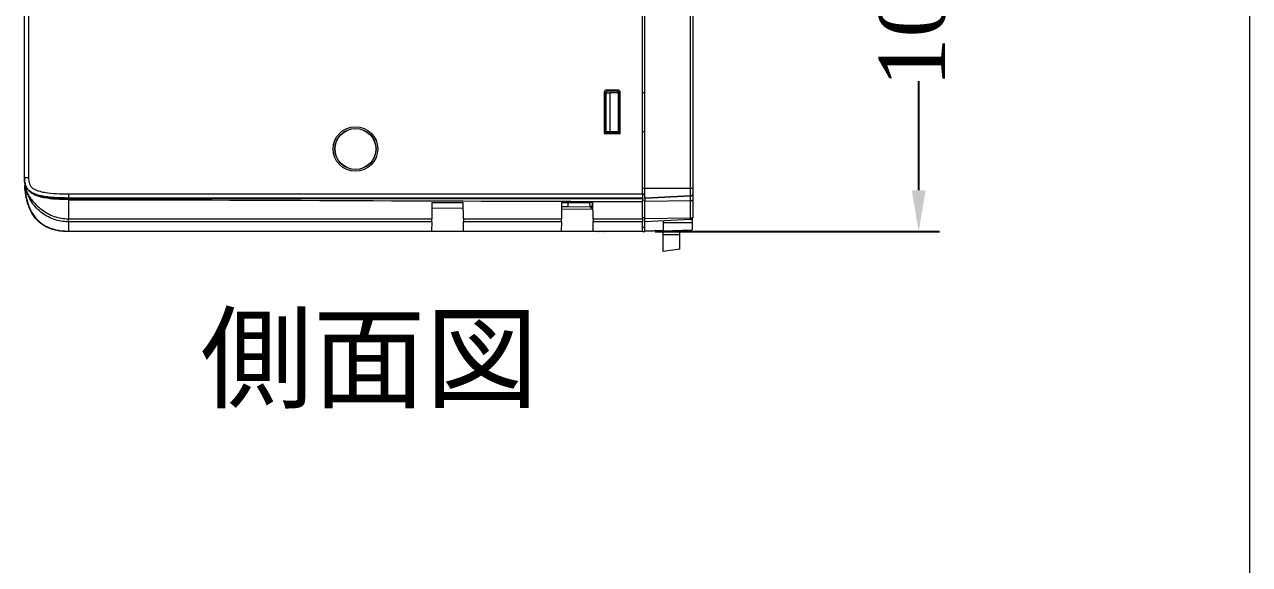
# Model space of a CAD drawing. Extents: x 222 to 1672, y 144 to 807.
# Drawn here: x 1523.9 to 1672.2, y 333.8 to 399.1 of the extents above; entities that cross this region are included whole.
import ezdxf

# ---------------------------------------------------------------- set-up
doc = ezdxf.new("R2010")
doc.units = 0
doc.header["$LTSCALE"] = 2
doc.header["$MEASUREMENT"] = 0
doc.layers.get('0').update_dxf_attribs({"linetype": 'CONTINUOUS'})
doc.layers.get('DEFPOINTS').update_dxf_attribs({"linetype": 'CONTINUOUS'})
doc.layers.add('DIM', color=7, linetype='CONTINUOUS')
doc.styles.get("Standard").update_dxf_attribs({"font": 'TIMES.TTF'})
doc.dimstyles.new('ISO-25', dxfattribs={"dimscale": 2, "dimtxt": 4, "dimasz": 2.5, "dimexe": 1.25, "dimexo": 0.625, "dimtad": 0, "dimdec": 4, "dimdsep": 46, "dimtxsty": 'Standard', "dimcen": 2.5, "dimadec": 0, "dimazin": 0, "dimtfac": 1, "dimtdec": 4, "dimtmove": 0, "dimatfit": 3, "dimfxl": 0, "dimtolj": 1, "dimtzin": 0, "dimarcsym": 0})

# ---------------------------------------------------------------- blocks, each defined once
blk = doc.blocks.new('*D163')
at = {"layer": 'DEFPOINTS', "color": 0}
for p in [(1598.67, 483.08), (1598.97, 374.07), (1632.11, 374.07)]:
    blk.add_point(p, dxfattribs=at)
at = {"layer": 'DIM', "color": 0, "lineweight": -2}
for p, q in [((1599.92, 483.08), (1634.61, 483.08)), ((1632.11, 478.08), (1632.11, 464.88)), ((1632.11, 379.07), (1632.11, 392.27)), ((1600.22, 374.07), (1634.61, 374.07))]:
    blk.add_line(p, q, dxfattribs=at)
at = {"layer": 'DIM', "color": 0}
for points in [[(1632.94, 478.08), (1631.27, 478.08), (1632.11, 483.08)], [(1631.27, 379.07), (1632.94, 379.07), (1632.11, 374.07)]]:
    blk.add_solid(points, dxfattribs=at)
at = {"layer": 'DIM', "color": 0, "lineweight": 5, "insert": (1632.11, 428.57), "char_height": 8, "attachment_point": 5, "rotation": 90}
blk.add_mtext('\\A1;109mm [4.29"]', dxfattribs=at)

msp = doc.modelspace()

# ---------------------------------------------------------------- linework, layer by layer
at = {"lineweight": 5}
msp.add_line((1672.15497, 806.80121), (1672.15497, 144.49055), dxfattribs=at)
at = {"linetype": 'Continuous', "lineweight": 5}
for p, q in [((1523.85212, 380.57686), (1523.85212, 476.57686)), ((1524.35212, 476.57686), (1524.35212, 380.57686)), ((1598.97033, 386.16733), (1598.97033, 430.86733)), ((1604.48603, 379.30085), (1604.48603, 410.45154)), ((1604.77033, 410.44161), (1604.77033, 379.30085)), ((1598.67033, 378.64027), (1598.67033, 403.04027)), ((1594.03427, 390.90097), (1594.03427, 385.95316)), ((1594.17033, 390.77727), (1594.03427, 390.90097)), ((1594.17033, 390.77727), (1594.17033, 386.07686)), ((1594.27033, 386.16733), (1594.27033, 390.86732)), ((1594.27033, 390.86732), (1594.72675, 390.86732)), ((1595.68168, 391.20011), (1594.33395, 391.20048)), ((1594.33395, 391.20048), (1594.46991, 391.07686)), ((1595.57075, 391.07686), (1594.46991, 391.07686)), ((1594.72675, 390.86732), (1594.72675, 386.16733)), ((1595.77033, 390.86732), (1594.72675, 390.86732)), ((1595.57075, 391.07686), (1595.68168, 391.20011)), ((1595.77033, 386.16733), (1595.77033, 390.86732)), ((1595.77033, 390.86732), (1595.8565, 390.86732)), ((1595.98119, 390.90044), (1595.87033, 390.77727)), ((1595.87033, 386.1622), (1595.87033, 390.77727)), ((1595.98119, 385.9537), (1595.98119, 390.90044)), ((1598.97033, 390.86732), (1598.67033, 390.86732)), ((1594.17033, 386.07686), (1594.03427, 385.95316)), ((1594.03427, 385.95316), (1595.98119, 385.9537)), ((1594.17033, 386.01732), (1594.17033, 386.07686)), ((1595.92392, 386.01732), (1594.17033, 386.01732)), ((1594.72675, 386.16733), (1594.27033, 386.16733)), ((1595.77033, 386.16733), (1594.72675, 386.16733)), ((1595.87033, 386.16733), (1595.77033, 386.16733)), ((1595.87033, 386.1622), (1595.92392, 386.16248)), ((1595.92392, 386.16248), (1595.92392, 386.01732)), ((1595.92392, 386.01732), (1595.98119, 385.9537)), ((1598.97033, 386.16733), (1598.67033, 386.16733)), ((1598.97033, 379.30085), (1598.97033, 386.16733)), ((1524.35212, 380.57686), (1523.85212, 380.57686)), ((1523.91702, 379.87627), (1523.91702, 379.87629)), ((1523.92259, 379.8761), (1523.95861, 379.51797)), ((1523.95862, 379.51788), (1523.95861, 379.51797)), ((1529.17033, 378.64027), (1554.75212, 378.64027)), ((1529.17033, 378.64027), (1529.17033, 378.14075)), ((1554.75212, 378.64027), (1598.67033, 378.64027)), ((1598.97033, 379.30085), (1598.67033, 379.30085)), ((1598.67033, 378.60152), (1598.67033, 378.64027)), ((1598.97033, 378.59628), (1598.67033, 378.60152)), ((1598.97033, 378.57731), (1598.67033, 378.58254)), ((1604.48603, 379.30085), (1598.97033, 379.30085)), ((1598.97033, 378.10199), (1598.97033, 379.30085)), ((1604.48603, 378.39078), (1598.97033, 378.10199)), ((1604.48603, 378.37181), (1598.97033, 378.08302)), ((1604.48603, 378.39078), (1604.48603, 379.30085)), ((1604.77033, 379.30085), (1604.48603, 379.30085)), ((1604.48603, 378.37181), (1604.48603, 378.39078)), ((1604.48603, 377.80099), (1604.48603, 378.37181)), ((1604.77033, 379.30085), (1604.77033, 378.69009)), ((1604.77033, 378.69009), (1604.77033, 378.67111)), ((1604.77033, 378.67111), (1604.77033, 377.88357)), ((1598.67033, 378.14075), (1529.17033, 378.14075)), ((1529.17033, 378.14075), (1529.17033, 378.08312)), ((1529.17033, 377.93844), (1529.17033, 375.62084)), ((1573.17033, 377.57686), (1573.15326, 375.62084)), ((1573.16475, 376.93694), (1576.97616, 376.90896)), ((1573.17033, 377.57686), (1576.97033, 377.57686)), ((1576.9874, 375.62084), (1576.97033, 377.57686)), ((1588.87033, 377.57686), (1588.85326, 375.62084)), ((1588.86374, 376.82169), (1592.67716, 376.7937)), ((1588.86624, 377.10818), (1589.65212, 377.10407)), ((1588.87033, 377.57686), (1592.67033, 377.57686)), ((1589.65212, 377.10407), (1589.65212, 377.57686)), ((1589.65212, 377.10407), (1592.34022, 377.08999)), ((1592.34022, 377.08999), (1592.31223, 377.57686)), ((1592.34022, 377.08999), (1592.52048, 377.08905)), ((1592.40886, 376.79567), (1592.67113, 377.48503)), ((1592.6874, 375.62084), (1592.67033, 377.57686)), ((1598.67033, 378.09254), (1598.67033, 378.14075)), ((1598.97033, 377.85769), (1598.67033, 377.85913)), ((1598.67033, 375.62084), (1598.67033, 377.73084)), ((1598.97033, 378.08302), (1598.97033, 378.10199)), ((1598.97033, 378.08302), (1598.97033, 377.72131)), ((1604.48603, 377.80099), (1598.97033, 377.72131)), ((1598.97033, 375.61131), (1598.97033, 377.72131)), ((1604.48603, 375.69099), (1604.48603, 377.80099)), ((1604.77033, 377.88357), (1604.77033, 375.83778)), ((1529.17033, 375.62084), (1573.15326, 375.62084)), ((1573.1501, 375.25866), (1529.17033, 375.25866)), ((1529.17033, 375.25866), (1529.17033, 374.13299)), ((1573.1501, 375.25866), (1573.14028, 374.13299)), ((1576.9874, 375.62084), (1588.85326, 375.62084)), ((1588.8501, 375.25866), (1576.99056, 375.25866)), ((1577.00038, 374.13299), (1576.99056, 375.25866)), ((1588.8501, 375.25866), (1588.84028, 374.13299)), ((1592.6874, 375.62084), (1598.67033, 375.62084)), ((1598.67033, 375.25866), (1592.69056, 375.25866)), ((1592.70038, 374.13299), (1592.69056, 375.25866)), ((1598.97033, 375.74389), (1598.67033, 375.74913)), ((1598.67033, 374.13299), (1598.67033, 375.25866)), ((1604.48603, 375.69099), (1598.97033, 375.61131)), ((1598.97033, 375.24913), (1598.97033, 375.61131)), ((1604.48603, 375.53819), (1598.97033, 375.24913)), ((1598.97033, 374.12347), (1598.97033, 375.24913)), ((1601.17033, 375.36442), (1601.17033, 374.20641)), ((1604.67033, 375.61911), (1604.67033, 375.17256)), ((1529.17033, 374.13299), (1573.14028, 374.13299)), ((1573.13979, 374.07686), (1529.17033, 374.07686)), ((1577.00087, 374.07686), (1573.13979, 374.07686)), ((1577.00038, 374.13299), (1588.84028, 374.13299)), ((1588.83979, 374.07686), (1577.00087, 374.07686)), ((1592.70087, 374.07686), (1588.83979, 374.07686)), ((1592.70038, 374.13299), (1598.67033, 374.13299)), ((1598.67033, 374.07686), (1592.70087, 374.07686)), ((1594.05072, 374.06733), (1593.37033, 374.06733)), ((1598.97033, 374.5621), (1598.67033, 374.56734)), ((1598.67033, 374.08714), (1598.97033, 374.06733)), ((1601.17033, 374.20641), (1598.97033, 374.12347)), ((1601.17033, 374.18263), (1598.97033, 374.06733)), ((1598.97033, 374.06733), (1598.97033, 374.12347)), ((1601.17033, 375.17256), (1604.67033, 375.17256)), ((1601.17033, 374.17257), (1604.67033, 374.29479)), ((1601.17033, 374.20641), (1601.17033, 374.18263)), ((1601.17033, 374.18263), (1601.17033, 374.17257)), ((1601.17033, 373.67256), (1601.17033, 374.17257)), ((1603.17033, 373.67256), (1603.17033, 374.24241)), ((1604.67033, 375.17256), (1604.67033, 374.29479)), ((1603.17033, 373.67256), (1601.17033, 373.67256)), ((1601.17033, 371.67256), (1601.17033, 373.67256)), ((1603.17033, 371.95365), (1603.17033, 373.67256)), ((1603.17033, 371.95365), (1601.17033, 371.67256))]:
    msp.add_line(p, q, dxfattribs=at)
at = {"linetype": 'Continuous', "lineweight": 5, "flags": 128}
msp.add_lwpolyline([(1604.77033, 377.88357), (1604.76494, 377.86796), (1604.74897, 377.85293), (1604.723, 377.83899), (1604.68794, 377.82664), (1604.64507, 377.81635), (1604.59593, 377.80847), (1604.54227, 377.80329), (1604.48603, 377.80099)], dxfattribs=at)
at = {"linetype": 'Continuous', "lineweight": 5}
for radius in [2.7, 2.49127, 2.47644]:
    msp.add_circle((1563.92033, 384.07686), radius, dxfattribs=at)
for centre, radius, start, end in [((1604.47049, 378.69022), 0.29984, 272.9709372, 359.9747613), ((1604.47049, 378.67124), 0.29984, 272.9709372, 359.9747613), ((1593.37033, 374.16733), 0.1, 244.7868128, 270), ((1594.05072, 374.16733), 0.1, 270, 292.727077)]:
    msp.add_arc(centre, radius, start, end, dxfattribs=at)
for centre, major_axis, ratio, start_param, end_param in [((1594.33477, 390.90007), (0.22265, -0.20242), 0.996977364, 2.30989166, 3.877948931), ((1594.47074, 390.77645), (-0.21218, 0.21324), 0.997264654, 5.501658939, 7.06971621), ((1595.56992, 390.77645), (0.21218, 0.21324), 0.997264654, 5.496654405, 7.064711676), ((1595.68086, 390.8997), (-0.2012, -0.22353), 0.997524673, 2.304887126, 3.872944397)]:
    msp.add_ellipse(centre, major_axis=major_axis, ratio=ratio, start_param=start_param, end_param=end_param, dxfattribs=at)
for points, knots in [([(1529.17033, 378.14075), (1528.6193, 378.14075), (1528.06765, 378.15285), (1526.96774, 378.22489), (1526.41718, 378.28225), (1525.60889, 378.45813), (1525.34167, 378.53237), (1524.83182, 378.73975), (1524.58608, 378.87431), (1524.28068, 379.15707), (1524.19208, 379.26314), (1524.04739, 379.49731), (1523.99147, 379.62603), (1523.87243, 380.02005), (1523.85212, 380.29993), (1523.85212, 380.57686)], [0, 0, 0, 0, 0.25, 0.25, 0.5, 0.5, 0.625, 0.625, 0.75, 0.75, 0.8125, 0.8125, 0.875, 0.875, 1, 1, 1, 1]), ([(1523.85212, 380.57686), (1523.85212, 380.43813), (1523.86065, 380.20299), (1523.89613, 379.9702), (1523.91699, 379.87627)], [0, 0, 0, 0, 0.0625, 0.1058721852, 0.1058721852, 0.1058721852, 0.1058721852]), ([(1529.17033, 377.93844), (1528.66896, 377.93844), (1528.16703, 377.95016), (1527.16709, 378.01628), (1526.6697, 378.06894), (1525.93279, 378.21794), (1525.68805, 378.27997), (1525.21457, 378.44368), (1524.98209, 378.547), (1524.66633, 378.74902), (1524.56653, 378.82415), (1524.38062, 378.99394), (1524.29565, 379.08788), (1524.14822, 379.29013), (1524.08472, 379.40015), (1523.9828, 379.63129), (1523.94439, 379.7526), (1523.91699, 379.87627)], [0, 0, 0, 0, 0.25, 0.25, 0.5, 0.5, 0.625, 0.625, 0.75, 0.75, 0.8125, 0.8125, 0.875, 0.875, 0.9375, 0.9375, 1, 1, 1, 1]), ([(1523.91702, 379.87629), (1523.94455, 379.75242), (1523.98322, 379.63101), (1524.08775, 379.4015), (1524.15429, 379.29268), (1524.30996, 379.09749), (1524.40055, 379.00888), (1524.5973, 378.85242), (1524.70229, 378.78493), (1524.9217, 378.66525), (1525.03698, 378.61281), (1525.26971, 378.52111), (1525.38721, 378.48168), (1525.74209, 378.37677), (1525.98177, 378.3244), (1526.70606, 378.197), (1527.1958, 378.15104), (1528.18133, 378.09345), (1528.67606, 378.08312), (1529.17033, 378.08312)], [0, 0, 0, 0, 0.0625, 0.0625, 0.125, 0.125, 0.1875, 0.1875, 0.25, 0.25, 0.3125, 0.3125, 0.375, 0.375, 0.5, 0.5, 0.75, 0.75, 1, 1, 1, 1]), ([(1524.35212, 380.57686), (1524.35212, 380.45484), (1524.35643, 380.33309), (1524.38328, 380.09073), (1524.40585, 379.97052), (1524.4847, 379.74142), (1524.54342, 379.63166), (1524.69685, 379.44393), (1524.79156, 379.36377), (1524.99373, 379.22924), (1525.10309, 379.17291), (1525.32578, 379.07613), (1525.43994, 379.03528), (1525.78791, 378.92731), (1526.02634, 378.87479), (1526.74365, 378.74859), (1527.22923, 378.70481), (1528.19874, 378.64995), (1528.68431, 378.64027), (1529.17033, 378.64027)], [0, 0, 0, 0, 0.0625, 0.0625, 0.125, 0.125, 0.1875, 0.1875, 0.25, 0.25, 0.3125, 0.3125, 0.375, 0.375, 0.5, 0.5, 0.75, 0.75, 1, 1, 1, 1]), ([(1529.17033, 374.07686), (1528.88734, 374.08482), (1528.34937, 374.09995), (1527.37828, 374.26739), (1526.33656, 374.65274), (1525.36047, 375.4105), (1524.68345, 376.34951), (1524.24414, 377.39085), (1523.99674, 378.47372), (1523.89454, 379.23064), (1523.88293, 379.61916), (1523.88214, 379.64551)], [0, 0, 0, 0, 0.097853676, 0.186020347, 0.340201904, 0.476952145, 0.607209082, 0.736562546, 0.865484076, 0.99087919, 1, 1, 1, 1]), ([(1523.88233, 379.64546), (1523.88312, 379.61909), (1523.89477, 379.23045), (1523.9993, 378.47372), (1524.25792, 377.3947), (1524.71143, 376.36474), (1525.39586, 375.44399), (1526.36588, 374.70357), (1527.39477, 374.32343), (1528.3558, 374.15633), (1528.88941, 374.14104), (1529.17033, 374.13299)], [0, 0, 0, 0, 0.009195058, 0.135501146, 0.26523255, 0.395018196, 0.524967502, 0.66090922, 0.814195605, 0.902181731, 1, 1, 1, 1]), ([(1529.17033, 375.25865), (1528.86381, 375.25865), (1528.55685, 375.28542), (1527.95792, 375.38978), (1527.66561, 375.46698), (1527.09517, 375.67087), (1526.81463, 375.79919), (1526.28638, 376.09821), (1526.03728, 376.26886), (1525.5689, 376.65199), (1525.34791, 376.86684), (1524.95129, 377.32497), (1524.7743, 377.5687), (1524.46261, 378.08457), (1524.32758, 378.35807), (1524.16201, 378.78158), (1524.11273, 378.92539), (1524.02617, 379.21878), (1523.98917, 379.36755), (1523.95862, 379.51788)], [0, 0, 0, 0, 0.125, 0.125, 0.25, 0.25, 0.375, 0.375, 0.5, 0.5, 0.625, 0.625, 0.75, 0.75, 0.875, 0.875, 0.9375, 0.9375, 1, 1, 1, 1]), ([(1523.95884, 379.51802), (1523.9883, 379.3749), (1524.02413, 379.23276), (1524.11189, 378.95438), (1524.16372, 378.81948), (1524.28712, 378.55958), (1524.35902, 378.43468), (1524.51926, 378.19189), (1524.60673, 378.07435), (1524.87757, 377.73265), (1525.07067, 377.51614), (1525.4819, 377.10584), (1525.70192, 376.91167), (1526.16379, 376.56075), (1526.4062, 376.40309), (1526.91597, 376.12644), (1527.18505, 376.00711), (1527.73235, 375.81652), (1528.0122, 375.74408), (1528.58462, 375.64609), (1528.87702, 375.62084), (1529.17033, 375.62084)], [0, 0, 0, 0, 0.0625, 0.0625, 0.125, 0.125, 0.1875, 0.1875, 0.25, 0.25, 0.375, 0.375, 0.5, 0.5, 0.625, 0.625, 0.75, 0.75, 0.875, 0.875, 1, 1, 1, 1]), ([(1598.67033, 378.64027), (1598.67033, 378.58265), (1598.67033, 378.52073), (1598.67033, 378.40067), (1598.67033, 378.34285), (1598.67033, 378.24618), (1598.67033, 378.20761), (1598.67033, 378.15621), (1598.67033, 378.14326), (1598.67033, 378.14075)], [0, 0, 0, 0, 0.25, 0.25, 0.5, 0.5, 0.75, 0.75, 1, 1, 1, 1]), ([(1529.17033, 377.93844), (1529.17033, 377.97843), (1529.17033, 378.01462), (1529.17033, 378.06613), (1529.17033, 378.08131), (1529.17033, 378.08312)], [0, 0, 0, 0, 0.5, 0.5, 1, 1, 1, 1]), ([(1598.67033, 378.09254), (1598.67033, 378.0883), (1598.67033, 378.05223), (1598.67033, 377.91912), (1598.67033, 377.82444), (1598.67033, 377.73084)], [0, 0, 0, 0, 0.5, 0.5, 1, 1, 1, 1]), ([(1529.17033, 375.25865), (1529.17033, 375.25865), (1529.17033, 375.29456), (1529.17033, 375.42411), (1529.17033, 375.51738), (1529.17033, 375.62084)], [0, 0, 0, 0, 0.5, 0.5, 1, 1, 1, 1]), ([(1573.1501, 375.25865), (1573.1501, 375.25865), (1573.15041, 375.2942), (1573.15155, 375.42438), (1573.15235, 375.51708), (1573.15326, 375.62084)], [0, 0, 0, 0, 0.5, 0.5, 1, 1, 1, 1]), ([(1576.9874, 375.62084), (1576.98831, 375.51638), (1576.98911, 375.4245), (1576.99025, 375.29427), (1576.99056, 375.25865), (1576.99056, 375.25865)], [0, 0, 0, 0, 0.5, 0.5, 1, 1, 1, 1]), ([(1588.8501, 375.25865), (1588.8501, 375.25865), (1588.85041, 375.2942), (1588.85155, 375.42438), (1588.85235, 375.51708), (1588.85326, 375.62084)], [0, 0, 0, 0, 0.5, 0.5, 1, 1, 1, 1]), ([(1592.6874, 375.62084), (1592.68831, 375.51638), (1592.68911, 375.4245), (1592.69025, 375.29427), (1592.69056, 375.25865), (1592.69056, 375.25865)], [0, 0, 0, 0, 0.5, 0.5, 1, 1, 1, 1]), ([(1598.67033, 375.62084), (1598.67033, 375.52442), (1598.67033, 375.42646), (1598.67033, 375.29221), (1598.67033, 375.25865), (1598.67033, 375.25865)], [0, 0, 0, 0, 0.5, 0.5, 1, 1, 1, 1]), ([(1604.77033, 375.83778), (1604.76876, 375.82621), (1604.76581, 375.8046), (1604.74013, 375.7694), (1604.68905, 375.73144), (1604.5993, 375.69907), (1604.523, 375.69363), (1604.48603, 375.69099)], [0, 0, 0, 0, 0.156262778, 0.29193548, 0.500862589, 0.75817973, 1, 1, 1, 1]), ([(1604.48603, 375.53819), (1604.523, 375.5442), (1604.5993, 375.5566), (1604.68905, 375.62364), (1604.74013, 375.6994), (1604.76582, 375.77073), (1604.76876, 375.81441), (1604.77033, 375.83778)], [0, 0, 0, 0, 0.241838532, 0.499138569, 0.708095801, 0.843765584, 1, 1, 1, 1]), ([(1604.48603, 375.53819), (1604.4868, 375.54036), (1604.48833, 375.54469), (1604.4889, 375.57817), (1604.48833, 375.6273), (1604.4868, 375.66975), (1604.48603, 375.69099)], [0, 0, 0, 0, 0.250086338, 0.499995068, 0.749910859, 1, 1, 1, 1])]:
    msp.add_open_spline(points, degree=3, knots=knots, dxfattribs=at)
for points in [[(1529.17033, 378.08312), (1552.337, 378.08312), (1575.50366, 378.09254), (1598.67033, 378.09254)], [(1529.17033, 377.93844), (1552.337, 377.93844), (1575.50366, 377.73084), (1598.67033, 377.73084)], [(1529.17033, 374.13299), (1529.17033, 374.0983), (1529.17033, 374.07686), (1529.17033, 374.07686)], [(1573.13979, 374.07686), (1573.13979, 374.07686), (1573.13996, 374.09726), (1573.14028, 374.13299)], [(1577.00038, 374.13299), (1577.0007, 374.09719), (1577.00087, 374.07686), (1577.00087, 374.07686)], [(1588.83979, 374.07686), (1588.83979, 374.07686), (1588.83996, 374.09726), (1588.84028, 374.13299)], [(1592.70038, 374.13299), (1592.7007, 374.09719), (1592.70087, 374.07686), (1592.70087, 374.07686)], [(1598.67033, 374.13299), (1598.67033, 374.0983), (1598.67033, 374.07686), (1598.67033, 374.07686)]]:
    msp.add_open_spline(points, degree=3, dxfattribs=at)

# ---------------------------------------------------------------- texts
msp.add_text('側面図', height=10, rotation=360, dxfattribs=at).set_placement((1545.12758, 353.75711))

# ---------------------------------------------------------------- dimensions: what is measured, and where the dimension line sits
at = {"layer": 'DIM', "lineweight": 5}
dim = msp.add_linear_dim(base=(1632.10709, 374.06733), p1=(1598.67033, 483.07686), p2=(1598.97033, 374.06733), angle=90, dimstyle='ISO-25', override={"dimdec": 1, "dimpost": 'mm'}, dxfattribs=at)
dim.commit()
dim.dimension.update_dxf_attribs({"geometry": '*D163', "text_midpoint": (1632.10709, 428.5721)})

doc.saveas('drawing.dxf')
